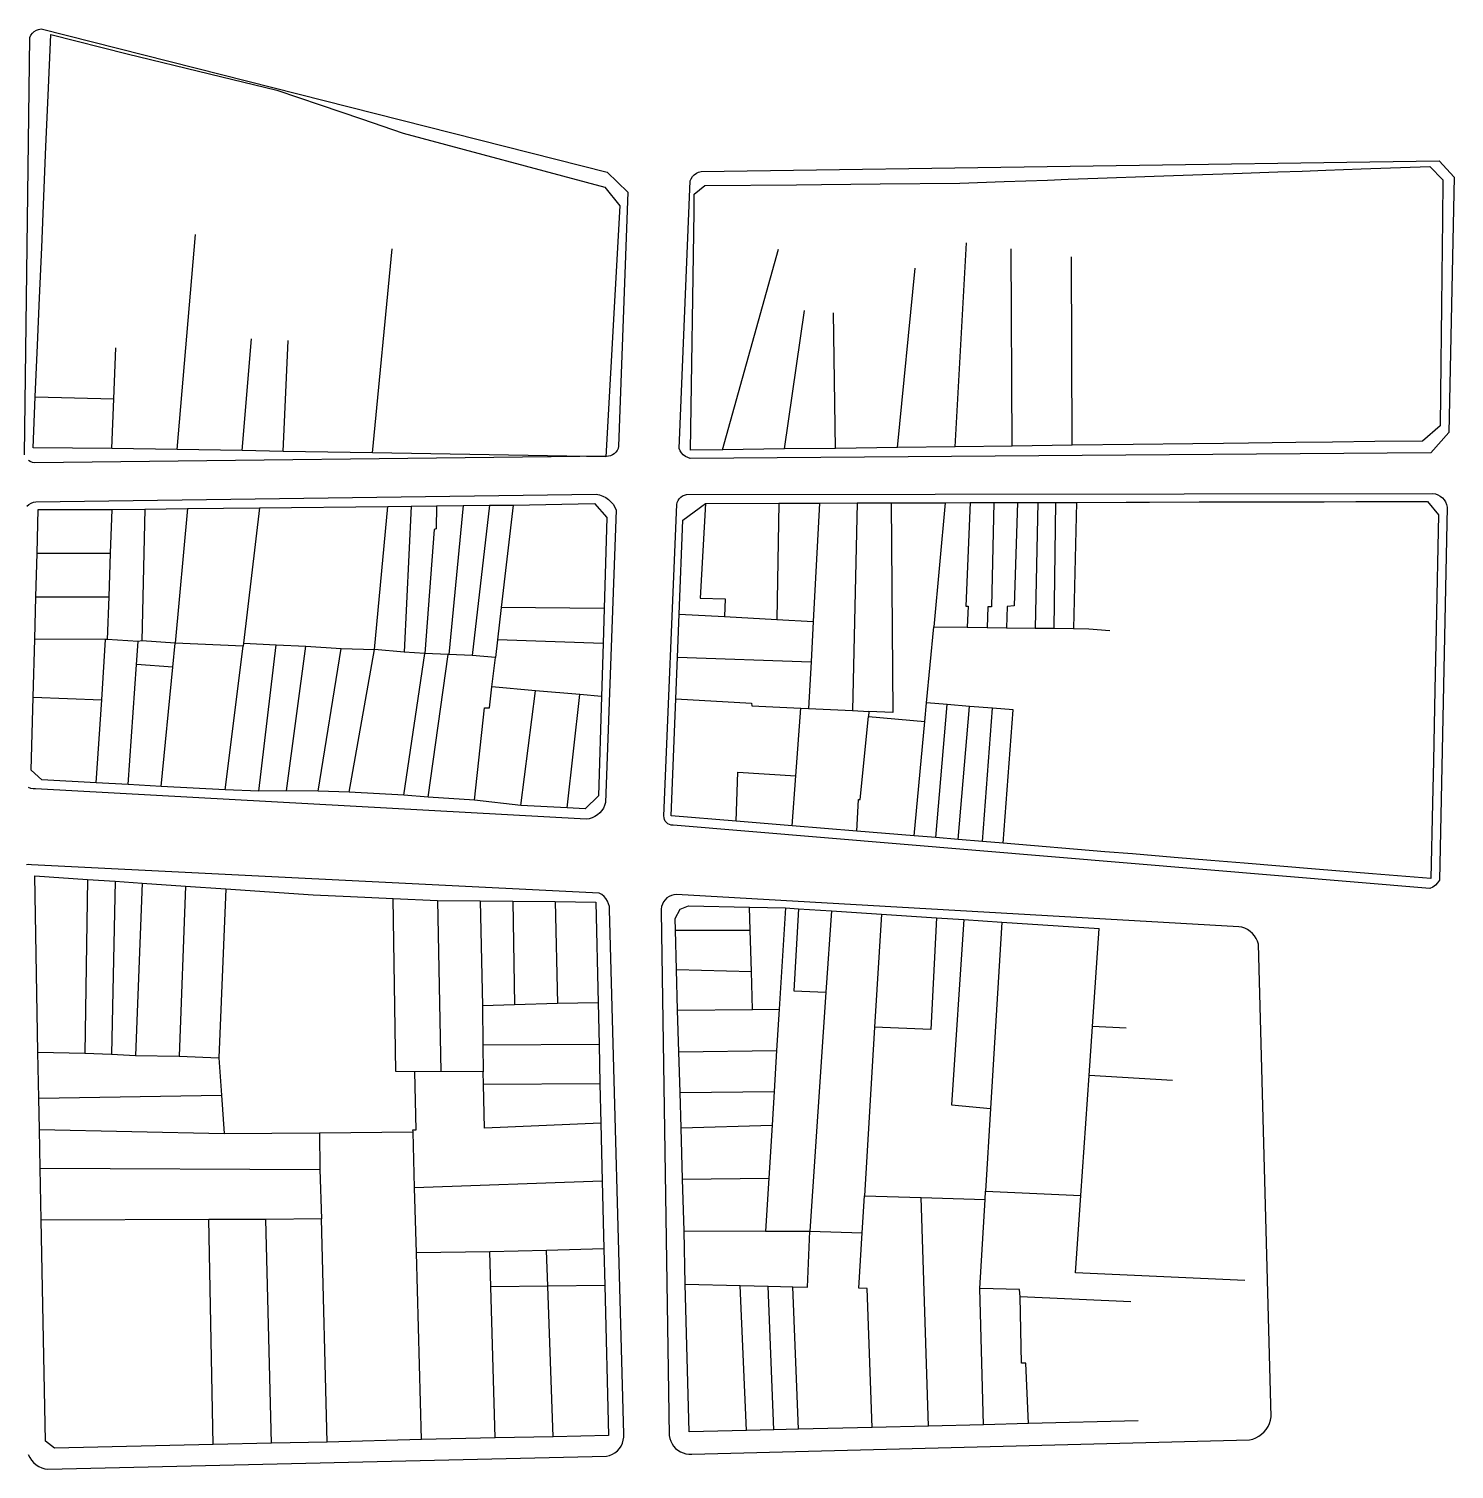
# Model space of a CAD drawing. Header units: metres. Extents: x 668617 to 675126, y 2286318 to 2293677.
# Drawn here: x 670069.7 to 670322.8, y 2287327.6 to 2287583.4 of the extents above; entities that cross this region are included whole.
import ezdxf

# ---------------------------------------------------------------- set-up
doc = ezdxf.new("R2010")
doc.units = ezdxf.units.M
doc.header["$MEASUREMENT"] = 0
for name, color, linetype in [('DMTG-PB-BANQUETAS', 251, 'Continuous'), ('DMTG-PB-LOTIFICACION', 253, 'Continuous'), ('DMTG-PB-MANZANAS', 251, 'Continuous')]:
    doc.layers.add(name, color=color, linetype=linetype)

msp = doc.modelspace()

# ---------------------------------------------------------------- linework, layer by layer
at = {"layer": 'DMTG-PB-BANQUETAS'}
for points in [[(670069.84148, 2287581.85219), (670070.04337, 2287582.24271), (670070.31095, 2287582.59175), (670070.63516, 2287582.88936), (670071.0059, 2287583.12463), (670071.41215, 2287583.29264), (670071.84186, 2287583.38647), (670172.35756, 2287557.91186), (670176.05872, 2287554.39644), (670174.40548, 2287509.25542), (670174.30572, 2287508.88214), (670174.14114, 2287508.53235), (670173.9168, 2287508.21699), (670173.6408, 2287507.94702), (670173.3202, 2287507.73038), (670172.96702, 2287507.57299), (670172.59134, 2287507.48176), (670070.7182, 2287506.34766), (670070.31564, 2287506.40964), (670069.93267, 2287506.55047), (670069.58624, 2287506.76503)], [(670068.8885, 2287507.75021), (670069.84148, 2287581.85219)], [(670321.82853, 2287511.69834), (670318.65499, 2287508.11466), (670187.10495, 2287507.10362), (670186.66698, 2287507.24486), (670186.25854, 2287507.45888), (670185.89361, 2287507.73958), (670185.5821, 2287508.07889), (670185.33296, 2287508.46674), (670185.15409, 2287508.89107), (670187.11456, 2287556.36589), (670187.29259, 2287556.77659), (670187.53936, 2287557.15078), (670187.84677, 2287557.47552), (670188.20575, 2287557.74287), (670188.60624, 2287557.94292), (670189.0352, 2287558.07176), (670320.10974, 2287559.96434), (670322.78511, 2287557.02351), (670321.82853, 2287511.69834)], [(670069.3412, 2287498.63062), (670069.67342, 2287498.93117), (670070.05813, 2287499.16134), (670070.48025, 2287499.31123), (670070.92375, 2287499.37696), (670170.42153, 2287500.74159), (670171.0087, 2287500.62625), (670171.57529, 2287500.43306), (670172.11031, 2287500.16311), (670172.60381, 2287499.82346), (670173.04585, 2287499.42018), (670173.42847, 2287498.96035), (670173.74572, 2287498.45199), (670173.9907, 2287497.90617), (670172.09069, 2287446.02278)], [(670320.15081, 2287432.21555), (670319.83534, 2287431.74687), (670319.44433, 2287431.33975), (670318.98885, 2287431.0061), (670318.48199, 2287430.75583), (670184.0773, 2287441.99619), (670183.74937, 2287442.00661), (670183.43096, 2287442.08797), (670183.13804, 2287442.23613), (670182.88457, 2287442.44401), (670182.68147, 2287442.70152), (670182.53865, 2287442.99758), (670182.464, 2287443.31714), (670182.45943, 2287443.64518), (670184.74136, 2287498.90484), (670184.81513, 2287499.27931), (670184.95875, 2287499.63326), (670185.16513, 2287499.95474), (670185.42917, 2287500.2308), (670185.73982, 2287500.45352), (670186.08601, 2287500.61296), (670186.4567, 2287500.70523), (670318.97376, 2287500.90111), (670319.44417, 2287500.81964), (670319.89401, 2287500.66131), (670320.31132, 2287500.43023), (670320.68513, 2287500.13246), (670321.00351, 2287499.7761), (670321.25753, 2287499.37222), (670321.44129, 2287498.93185), (670321.54886, 2287498.46704), (670320.15081, 2287432.21555)], [(670172.09069, 2287446.02278), (670171.9269, 2287445.50997), (670171.69431, 2287445.02468), (670171.39899, 2287444.57484), (670171.04399, 2287444.17045), (670170.63738, 2287443.81845), (670170.1862, 2287443.52477), (670169.6995, 2287443.29535), (670169.18529, 2287443.13414), (670168.65462, 2287443.04506), (670070.87676, 2287448.43791), (670070.44677, 2287448.44009), (670070.02431, 2287448.51521), (670069.62037, 2287448.66019)], [(670069.57919, 2287330.22627), (670069.82741, 2287329.71243), (670070.14491, 2287329.23807), (670070.52377, 2287328.81126), (670070.95805, 2287328.44005), (670071.4398, 2287328.13348), (670071.95806, 2287327.89565), (670072.50485, 2287327.73061), (670073.06922, 2287327.64344), (670172.26796, 2287329.95131), (670172.79393, 2287330.08043), (670173.29546, 2287330.28573), (670173.76052, 2287330.56331), (670174.18006, 2287330.90622), (670174.54403, 2287331.30754), (670174.84437, 2287331.75834), (670175.07499, 2287332.24865), (670175.22984, 2287332.76852), (670175.30679, 2287333.30397), (670175.30379, 2287333.84601), (670172.79438, 2287427.01007), (670172.75722, 2287427.53035), (670172.63596, 2287428.03826), (670172.43451, 2287428.51976), (670172.15777, 2287428.96182), (670171.81265, 2287429.35338), (670171.40807, 2287429.68337), (670170.95598, 2287429.94372), (670070.15711, 2287434.93986), (670069.69744, 2287434.98625), (670069.23714, 2287434.94665)], [(670286.43829, 2287332.82668), (670287.02239, 2287332.97338), (670287.58202, 2287333.19225), (670288.11018, 2287333.48236), (670288.59582, 2287333.83779), (670289.03188, 2287334.25158), (670289.41234, 2287334.71878), (670289.72913, 2287335.23046), (670289.97718, 2287335.77864), (670290.15343, 2287336.35436), (670290.25482, 2287336.94762), (670288.06112, 2287420.8591), (670287.883, 2287421.38543), (670287.63867, 2287421.88425), (670287.33007, 2287422.34654), (670286.96314, 2287422.76326), (670286.54483, 2287423.12936), (670286.08309, 2287423.43777), (670285.58389, 2287423.68246), (670285.05718, 2287423.85936), (670284.51195, 2287423.96538), (670184.65462, 2287429.7096), (670184.20418, 2287429.65092), (670183.7682, 2287429.52014), (670183.35974, 2287429.32315), (670182.98681, 2287429.06289), (670182.66047, 2287428.74729), (670182.38777, 2287428.38329), (670182.17679, 2287427.97984), (670182.03361, 2287427.54889), (670181.95929, 2287427.10042), (670181.95794, 2287426.64642), (670183.39738, 2287333.62526), (670183.49061, 2287333.11356), (670183.65396, 2287332.61934), (670183.88453, 2287332.15262), (670184.17837, 2287331.72344), (670184.52954, 2287331.33884), (670184.9311, 2287331.00687), (670185.37411, 2287330.73559), (670185.85159, 2287330.52806), (670186.35358, 2287330.38935), (670186.8701, 2287330.32254), (670187.39015, 2287330.3277), (670286.43829, 2287332.82668)]]:
    msp.add_lwpolyline(points, dxfattribs=at)
at = {"layer": 'DMTG-PB-LOTIFICACION'}
for p, q in [((670174.61252, 2287551.98389), (670172.14342, 2287507.37138)), ((670187.18924, 2287508.58553), (670187.81789, 2287550.96012)), ((670096.0266, 2287508.688), (670099.26331, 2287546.85348)), ((670234.14744, 2287509.17509), (670236.1531, 2287545.37945)), ((670130.67972, 2287508.08522), (670134.20465, 2287544.33184)), ((670192.82905, 2287508.6495), (670202.78835, 2287544.27297)), ((670244.28707, 2287509.29818), (670244.13665, 2287544.31514)), ((670254.93666, 2287509.43344), (670254.85393, 2287542.8776)), ((670223.93781, 2287509.0517), (670227.07487, 2287540.91613)), ((670203.86859, 2287508.79641), (670207.4207, 2287533.39153)), ((670212.93831, 2287508.89496), (670212.58542, 2287532.93455)), ((670070.8161, 2287518.0613), (670071.21685, 2287527.23342)), ((670107.54764, 2287508.48695), (670109.19272, 2287528.33484)), ((670114.85831, 2287508.35801), (670115.73395, 2287528.07262)), ((670084.76553, 2287517.69023), (670085.11479, 2287526.73264)), ((670070.42487, 2287508.99923), (670070.8161, 2287518.0613)), ((670070.8161, 2287518.0613), (670084.76553, 2287517.69023)), ((670084.42556, 2287508.88872), (670084.76553, 2287517.69023)), ((670084.42556, 2287508.88872), (670070.42487, 2287508.99923)), ((670096.0266, 2287508.688), (670084.42556, 2287508.88872)), ((670212.93831, 2287508.89496), (670203.86859, 2287508.79641)), ((670223.93781, 2287509.0517), (670212.93831, 2287508.89496)), ((670234.14744, 2287509.17509), (670223.93781, 2287509.0517)), ((670244.28707, 2287509.29818), (670234.14744, 2287509.17509)), ((670254.93666, 2287509.43344), (670244.28707, 2287509.29818)), ((670265.76629, 2287509.55946), (670254.93666, 2287509.43344)), ((670107.54764, 2287508.48695), (670096.0266, 2287508.688)), ((670114.85831, 2287508.35801), (670107.54764, 2287508.48695)), ((670130.67972, 2287508.08522), (670114.85831, 2287508.35801)), ((670172.14342, 2287507.37138), (670130.67972, 2287508.08522)), ((670192.82905, 2287508.6495), (670187.18924, 2287508.58553)), ((670203.86859, 2287508.79641), (670192.82905, 2287508.6495)), ((670133.42219, 2287498.59155), (670137.55201, 2287498.64911)), ((670137.55201, 2287498.64911), (670136.32299, 2287472.71271)), ((670137.55201, 2287498.64911), (670142.07187, 2287498.69831)), ((670142.07187, 2287498.69831), (670141.99929, 2287494.62782)), ((670142.07187, 2287498.69831), (670146.78177, 2287498.73833)), ((670146.78177, 2287498.73833), (670144.24494, 2287472.28635)), ((670146.78177, 2287498.73833), (670151.46158, 2287498.79822)), ((670151.46158, 2287498.79822), (670148.41583, 2287472.09407)), ((670151.46158, 2287498.79822), (670155.65149, 2287498.83602)), ((670155.65149, 2287498.83602), (670153.51926, 2287480.65614)), ((670155.65149, 2287498.83602), (670170.13046, 2287499.12756)), ((670170.13046, 2287499.12756), (670172.33124, 2287496.6168)), ((670185.81447, 2287496.15443), (670189.82184, 2287499.12159)), ((670189.82184, 2287499.12159), (670188.91379, 2287482.30697)), ((670189.82184, 2287499.12159), (670202.86189, 2287499.157)), ((670202.86189, 2287499.157), (670202.48025, 2287478.51563)), ((670202.86189, 2287499.157), (670210.09187, 2287499.18772)), ((670210.09187, 2287499.18772), (670208.97177, 2287478.16144)), ((670210.09187, 2287499.18772), (670216.74193, 2287499.19598)), ((670216.74193, 2287499.19598), (670215.96006, 2287462.33612)), ((670216.74193, 2287499.19598), (670222.78192, 2287499.22165)), ((670222.78192, 2287499.22165), (670232.41198, 2287499.24257)), ((670222.78192, 2287499.22165), (670223.09126, 2287461.99128)), ((670232.41198, 2287499.24257), (670230.35621, 2287477.19284)), ((670232.41198, 2287499.24257), (670236.84197, 2287499.26139)), ((670236.84197, 2287499.26139), (670236.05076, 2287480.8472)), ((670236.84197, 2287499.26139), (670241.05204, 2287499.25928)), ((670241.05204, 2287499.25928), (670240.59114, 2287480.77649)), ((670241.05204, 2287499.25928), (670245.22203, 2287499.277)), ((670245.22203, 2287499.277), (670244.67048, 2287480.94383)), ((670245.22203, 2287499.277), (670248.84202, 2287499.29238)), ((670248.84202, 2287499.29238), (670248.37755, 2287476.9815)), ((670248.84202, 2287499.29238), (670251.97201, 2287499.30569)), ((670251.97201, 2287499.30569), (670251.66789, 2287476.94291)), ((670251.97201, 2287499.30569), (670255.72209, 2287499.30162)), ((670255.72209, 2287499.30162), (670255.16805, 2287476.90187)), ((670255.72209, 2287499.30162), (670264.51206, 2287499.33897)), ((670071.12677, 2287490.28647), (670071.3236, 2287498.03766)), ((670071.3236, 2287498.03766), (670084.42373, 2287498.05333)), ((670084.42373, 2287498.05333), (670084.12691, 2287490.30171)), ((670084.42373, 2287498.05333), (670090.25355, 2287498.1181)), ((670090.25355, 2287498.1181), (670089.71357, 2287474.74475)), ((670090.25355, 2287498.1181), (670097.84327, 2287498.21036)), ((670097.84327, 2287498.21036), (670095.63561, 2287474.28989)), ((670097.84327, 2287498.21036), (670110.61294, 2287498.33462)), ((670110.61294, 2287498.33462), (670107.79578, 2287474.30184)), ((670110.61294, 2287498.33462), (670133.42219, 2287498.59155)), ((670131.03095, 2287473.17024), (670133.42219, 2287498.59155)), ((670172.33124, 2287496.6168), (670171.83028, 2287480.48394)), ((670185.15591, 2287479.46087), (670185.81447, 2287496.15443)), ((670141.64989, 2287494.48633), (670139.97397, 2287472.49821)), ((670141.99929, 2287494.62782), (670141.64989, 2287494.48633)), ((670070.92994, 2287482.53529), (670071.12677, 2287490.28647)), ((670071.12677, 2287490.28647), (670084.12691, 2287490.30171)), ((670084.12691, 2287490.30171), (670083.85008, 2287482.55019)), ((670070.73204, 2287475.03411), (670070.92994, 2287482.53529)), ((670070.92994, 2287482.53529), (670083.85008, 2287482.55019)), ((670083.85008, 2287482.55019), (670083.60269, 2287474.92879)), ((670188.91379, 2287482.30697), (670193.31429, 2287482.20566)), ((670193.31429, 2287482.20566), (670193.20829, 2287479.02152)), ((670236.05076, 2287480.8472), (670236.49076, 2287480.84907)), ((670236.49076, 2287480.84907), (670236.31695, 2287477.12294)), ((670239.97122, 2287480.75385), (670239.83691, 2287477.08166)), ((670240.59114, 2287480.77649), (670239.97122, 2287480.75385)), ((670243.40113, 2287480.78843), (670243.25733, 2287477.04155)), ((670244.67048, 2287480.94383), (670243.40113, 2287480.78843)), ((670153.51926, 2287480.65614), (670152.88379, 2287474.92318)), ((670171.83028, 2287480.48394), (670153.51926, 2287480.65614)), ((670171.83028, 2287480.48394), (670171.63695, 2287474.25283)), ((670184.83865, 2287471.80918), (670185.15591, 2287479.46087)), ((670185.15591, 2287479.46087), (670193.20829, 2287479.02152)), ((670193.20829, 2287479.02152), (670202.48025, 2287478.51563)), ((670202.48025, 2287478.51563), (670208.97177, 2287478.16144)), ((670208.97177, 2287478.16144), (670208.59135, 2287471.02013)), ((670229.09707, 2287463.68756), (670230.35621, 2287477.19284)), ((670230.35621, 2287477.19284), (670236.31695, 2287477.12294)), ((670236.31695, 2287477.12294), (670239.83691, 2287477.08166)), ((670239.83691, 2287477.08166), (670243.25733, 2287477.04155)), ((670243.25733, 2287477.04155), (670248.37755, 2287476.9815)), ((670248.37755, 2287476.9815), (670251.66789, 2287476.94291)), ((670251.66789, 2287476.94291), (670255.16805, 2287476.90187)), ((670255.16805, 2287476.90187), (670257.89812, 2287476.86985)), ((670257.89812, 2287476.86985), (670261.65012, 2287476.58179)), ((670070.44608, 2287464.74242), (670070.73204, 2287475.03411)), ((670083.29269, 2287474.92747), (670070.73204, 2287475.03411)), ((670082.62845, 2287464.23417), (670083.29269, 2287474.92747)), ((670083.60269, 2287474.92879), (670083.29269, 2287474.92747)), ((670089.06413, 2287474.61198), (670083.60269, 2287474.92879)), ((670088.78317, 2287470.5105), (670089.06413, 2287474.61198)), ((670089.71357, 2287474.74475), (670089.06413, 2287474.61198)), ((670095.63561, 2287474.28989), (670089.71357, 2287474.74475)), ((670095.2251, 2287470.01683), (670095.63561, 2287474.28989)), ((670107.73789, 2287473.80129), (670095.63561, 2287474.28989)), ((670104.55712, 2287448.26662), (670107.73789, 2287473.80129)), ((670107.79578, 2287474.30184), (670107.73789, 2287473.80129)), ((670107.79578, 2287474.30184), (670113.56719, 2287473.98607)), ((670110.53818, 2287448.04203), (670113.56719, 2287473.98607)), ((670113.56719, 2287473.98607), (670118.88807, 2287473.79867)), ((670115.42808, 2287448.08281), (670118.88807, 2287473.79867)), ((670118.88807, 2287473.79867), (670125.16007, 2287473.3553)), ((670121.07845, 2287448.01681), (670125.16007, 2287473.3553)), ((670125.16007, 2287473.3553), (670131.03095, 2287473.17024)), ((670126.57933, 2287447.83018), (670131.03095, 2287473.17024)), ((670136.32299, 2287472.71271), (670131.03095, 2287473.17024)), ((670152.88379, 2287474.92318), (670152.5174, 2287471.74148)), ((670171.63695, 2287474.25283), (670152.88379, 2287474.92318)), ((670171.63695, 2287474.25283), (670171.33722, 2287464.84113)), ((670087.32289, 2287449.19343), (670088.78317, 2287470.5105)), ((670095.2251, 2287470.01683), (670088.78317, 2287470.5105)), ((670136.2717, 2287447.31134), (670139.97397, 2287472.49821)), ((670139.97397, 2287472.49821), (670136.32299, 2287472.71271)), ((670144.14494, 2287472.28593), (670139.97397, 2287472.49821)), ((670140.60319, 2287446.97973), (670144.14494, 2287472.28593)), ((670144.24494, 2287472.28635), (670144.14494, 2287472.28593)), ((670148.41583, 2287472.09407), (670144.24494, 2287472.28635)), ((670152.5174, 2287471.74148), (670148.41583, 2287472.09407)), ((670151.9197, 2287466.5287), (670152.5174, 2287471.74148)), ((670184.56028, 2287464.41766), (670184.83865, 2287471.80918)), ((670184.83865, 2287471.80918), (670208.59135, 2287471.02013)), ((670208.59135, 2287471.02013), (670208.14795, 2287462.69659)), ((670093.19433, 2287448.87837), (670095.2251, 2287470.01683)), ((670151.49549, 2287462.83673), (670151.9197, 2287466.5287)), ((670159.64272, 2287465.85149), (670151.9197, 2287466.5287)), ((670157.04987, 2287445.47955), (670159.64272, 2287465.85149)), ((670167.54574, 2287465.17504), (670159.64272, 2287465.85149)), ((670070.08155, 2287451.78029), (670070.44608, 2287464.74242)), ((670070.44608, 2287464.74242), (670082.62845, 2287464.23417)), ((670081.63149, 2287449.49926), (670082.62845, 2287464.23417)), ((670148.81569, 2287446.4246), (670150.6155, 2287462.83299)), ((670150.6155, 2287462.83299), (670151.49549, 2287462.83673)), ((670165.26186, 2287445.04442), (670167.54574, 2287465.17504)), ((670171.33722, 2287464.84113), (670167.54574, 2287465.17504)), ((670171.33722, 2287464.84113), (670170.83277, 2287447.18819)), ((670183.70918, 2287443.6431), (670184.56028, 2287464.41766)), ((670184.56028, 2287464.41766), (670197.99371, 2287463.66471)), ((670197.99371, 2287463.66471), (670198.04589, 2287463.15491)), ((670198.04589, 2287463.15491), (670206.77761, 2287462.75982)), ((670228.78818, 2287460.37542), (670229.09707, 2287463.68756)), ((670232.72588, 2287463.39809), (670229.09707, 2287463.68756)), ((670230.70647, 2287439.77263), (670232.72588, 2287463.39809)), ((670236.68706, 2287463.08211), (670232.72588, 2287463.39809)), ((670234.72796, 2287439.4397), (670236.68706, 2287463.08211)), ((670240.79807, 2287462.75417), (670236.68706, 2287463.08211)), ((670205.8923, 2287450.75743), (670206.77761, 2287462.75982)), ((670206.77761, 2287462.75982), (670208.14795, 2287462.69659)), ((670208.14795, 2287462.69659), (670215.96006, 2287462.33612)), ((670215.96006, 2287462.33612), (670218.83998, 2287462.19686)), ((670217.31732, 2287446.53604), (670218.75403, 2287461.31282)), ((670218.83998, 2287462.19686), (670218.75403, 2287461.31282)), ((670218.75403, 2287461.31282), (670228.78818, 2287460.37542)), ((670223.09126, 2287461.99128), (670218.83998, 2287462.19686)), ((670226.89511, 2287440.07645), (670228.78818, 2287460.37542)), ((670239.01953, 2287439.08792), (670240.79807, 2287462.75417)), ((670244.45958, 2287462.46209), (670240.79807, 2287462.75417)), ((670242.67089, 2287438.78342), (670244.45958, 2287462.46209)), ((670072.00912, 2287450.0184), (670070.08155, 2287451.78029)), ((670195.29343, 2287442.69228), (670195.59615, 2287451.40396)), ((670195.59615, 2287451.40396), (670205.8923, 2287450.75743)), ((670205.23708, 2287441.8745), (670205.8923, 2287450.75743)), ((670081.63149, 2287449.49926), (670072.00912, 2287450.0184)), ((670087.32289, 2287449.19343), (670081.63149, 2287449.49926)), ((670093.19433, 2287448.87837), (670087.32289, 2287449.19343)), ((670104.55712, 2287448.26662), (670093.19433, 2287448.87837)), ((670110.53818, 2287448.04203), (670104.55712, 2287448.26662)), ((670115.42808, 2287448.08281), (670110.53818, 2287448.04203)), ((670121.07845, 2287448.01681), (670115.42808, 2287448.08281)), ((670126.57933, 2287447.83018), (670121.07845, 2287448.01681)), ((670136.2717, 2287447.31134), (670126.57933, 2287447.83018)), ((670140.60319, 2287446.97973), (670136.2717, 2287447.31134)), ((670148.81569, 2287446.4246), (670140.60319, 2287446.97973)), ((670157.04987, 2287445.47955), (670148.81569, 2287446.4246)), ((670165.26186, 2287445.04442), (670157.04987, 2287445.47955)), ((670168.44266, 2287444.86793), (670165.26186, 2287445.04442)), ((670170.83277, 2287447.18819), (670168.44266, 2287444.86793)), ((670216.72133, 2287440.92325), (670217.00732, 2287446.53472)), ((670217.00732, 2287446.53472), (670217.31732, 2287446.53604)), ((670195.29343, 2287442.69228), (670183.70918, 2287443.6431)), ((670205.23708, 2287441.8745), (670195.29343, 2287442.69228)), ((670216.72133, 2287440.92325), (670205.23708, 2287441.8745)), ((670226.89511, 2287440.07645), (670216.72133, 2287440.92325)), ((670230.70647, 2287439.77263), (670226.89511, 2287440.07645)), ((670234.72796, 2287439.4397), (670230.70647, 2287439.77263)), ((670239.01953, 2287439.08792), (670234.72796, 2287439.4397)), ((670242.67089, 2287438.78342), (670239.01953, 2287439.08792)), ((670260.73761, 2287437.28012), (670242.67089, 2287438.78342)), ((670070.72466, 2287433.02334), (670080.10759, 2287432.37318)), ((670071.29884, 2287401.67436), (670070.72466, 2287433.02334)), ((670080.10759, 2287432.37318), (670079.60963, 2287401.51966)), ((670080.10759, 2287432.37318), (670085.02916, 2287432.02407)), ((670085.02916, 2287432.02407), (670084.36051, 2287401.32984)), ((670085.02916, 2287432.02407), (670089.80064, 2287431.69433)), ((670089.80064, 2287431.69433), (670088.59149, 2287401.11781)), ((670089.80064, 2287431.69433), (670097.49306, 2287431.157)), ((670097.49306, 2287431.157), (670096.37224, 2287400.97087)), ((670097.49306, 2287431.157), (670104.63527, 2287430.66732)), ((670104.63527, 2287430.66732), (670103.39359, 2287400.68069)), ((670104.63527, 2287430.66732), (670120.16011, 2287429.59324)), ((670120.16011, 2287429.59324), (670126.77146, 2287429.30132)), ((670126.77146, 2287429.30132), (670134.39311, 2287428.94369)), ((670134.39311, 2287428.94369), (670142.22471, 2287428.59695)), ((670134.83437, 2287398.27418), (670134.39311, 2287428.94369)), ((670142.22471, 2287428.59695), (670149.81495, 2287428.5692)), ((670142.22471, 2287428.59695), (670142.85452, 2287398.26826)), ((670149.81495, 2287428.5692), (670155.60536, 2287428.49381)), ((670149.81495, 2287428.5692), (670150.20485, 2287409.90002)), ((670155.60536, 2287428.49381), (670163.12581, 2287428.41576)), ((670155.60536, 2287428.49381), (670155.93403, 2287410.11437)), ((670163.12581, 2287428.41576), (670170.33631, 2287428.32639)), ((670163.12581, 2287428.41576), (670163.55319, 2287410.33675)), ((670170.33631, 2287428.32639), (670170.76292, 2287410.42739)), ((670184.41879, 2287425.42393), (670185.35176, 2287427.06797)), ((670185.35176, 2287427.06797), (670186.80915, 2287427.68419)), ((670186.80915, 2287427.68419), (670197.62028, 2287427.46012)), ((670197.62028, 2287427.46012), (670204.04099, 2287427.31739)), ((670197.75084, 2287423.35057), (670197.62028, 2287427.46012)), ((670204.04099, 2287427.31739), (670202.92389, 2287409.3321)), ((670204.04099, 2287427.31739), (670206.33171, 2287427.15712)), ((670206.33171, 2287427.15712), (670205.49411, 2287412.5729)), ((670206.33171, 2287427.15712), (670212.21345, 2287426.77209)), ((670184.47773, 2287423.33408), (670184.41879, 2287425.42393)), ((670212.21345, 2287426.77209), (670211.23008, 2287412.31198)), ((670212.21345, 2287426.77209), (670221.08612, 2287426.17977)), ((670221.08612, 2287426.17977), (670219.87273, 2287406.153)), ((670221.08612, 2287426.17977), (670230.85905, 2287425.53127)), ((670230.85905, 2287425.53127), (670229.84384, 2287405.71606)), ((670230.85905, 2287425.53127), (670235.72044, 2287425.22191)), ((670235.72044, 2287425.22191), (670233.54122, 2287392.32116)), ((670235.72044, 2287425.22191), (670242.44248, 2287424.77045)), ((670242.44248, 2287424.77045), (670240.46449, 2287391.70052)), ((670242.44248, 2287424.77045), (670259.76761, 2287423.63402)), ((670184.47773, 2287423.33408), (670197.75084, 2287423.35057)), ((670184.6876, 2287416.35466), (670184.47773, 2287423.33408)), ((670197.98496, 2287415.9813), (670197.75084, 2287423.35057)), ((670258.56538, 2287406.25861), (670259.76761, 2287423.63402)), ((670184.6876, 2287416.35466), (670197.98496, 2287415.9813)), ((670184.88859, 2287409.11519), (670184.6876, 2287416.35466)), ((670198.19802, 2287409.27526), (670197.98496, 2287415.9813)), ((670205.49411, 2287412.5729), (670211.23008, 2287412.31198)), ((670211.23008, 2287412.31198), (670208.34673, 2287369.91309)), ((670155.93403, 2287410.11437), (670150.20485, 2287409.90002)), ((670150.20485, 2287409.90002), (670150.31473, 2287402.92017)), ((670163.55319, 2287410.33675), (670155.93403, 2287410.11437)), ((670170.76292, 2287410.42739), (670163.55319, 2287410.33675)), ((670170.76292, 2287410.42739), (670170.92446, 2287403.05775)), ((670184.88859, 2287409.11519), (670198.19802, 2287409.27526)), ((670185.11018, 2287401.73579), (670184.88859, 2287409.11519)), ((670198.19802, 2287409.27526), (670202.92389, 2287409.3321)), ((670202.92389, 2287409.3321), (670202.46602, 2287401.96045)), ((670219.87273, 2287406.153), (670218.05697, 2287376.18418)), ((670229.84384, 2287405.71606), (670219.87273, 2287406.153)), ((670257.96247, 2287397.54493), (670258.56538, 2287406.25861)), ((670264.52352, 2287405.95666), (670258.56538, 2287406.25861)), ((670071.29884, 2287401.67436), (670079.60963, 2287401.51966)), ((670071.44363, 2287393.5446), (670071.29884, 2287401.67436)), ((670079.60963, 2287401.51966), (670084.36051, 2287401.32984)), ((670170.92446, 2287403.05775), (670150.31473, 2287402.92017)), ((670150.31473, 2287402.92017), (670150.35485, 2287398.22012)), ((670170.92446, 2287403.05775), (670171.09433, 2287396.07815)), ((670185.11018, 2287401.73579), (670202.46602, 2287401.96045)), ((670185.32112, 2287394.50636), (670185.11018, 2287401.73579)), ((670202.46602, 2287401.96045), (670202.01558, 2287394.7083)), ((670084.36051, 2287401.32984), (670088.59149, 2287401.11781)), ((670088.59149, 2287401.11781), (670096.37224, 2287400.97087)), ((670096.37224, 2287400.97087), (670103.39359, 2287400.68069)), ((670103.39359, 2287400.68069), (670103.85844, 2287394.07949)), ((670138.23471, 2287398.20862), (670134.83437, 2287398.27418)), ((670142.85452, 2287398.26826), (670138.23471, 2287398.20862)), ((670138.44875, 2287387.91907), (670138.23471, 2287398.20862)), ((670150.35485, 2287398.22012), (670142.85452, 2287398.26826)), ((670150.43456, 2287395.95036), (670150.35485, 2287398.22012)), ((670256.49755, 2287376.26745), (670257.96247, 2287397.54493)), ((670272.75409, 2287396.66104), (670257.96247, 2287397.54493)), ((670071.44363, 2287393.5446), (670103.85844, 2287394.07949)), ((670103.85844, 2287394.07949), (670104.34119, 2287387.2241)), ((670171.09433, 2287396.07815), (670150.43456, 2287395.95036)), ((670150.60773, 2287388.20074), (670150.43456, 2287395.95036)), ((670171.09433, 2287396.07815), (670171.25421, 2287389.09852)), ((670185.32112, 2287394.50636), (670202.01558, 2287394.7083)), ((670185.49779, 2287388.27683), (670185.32112, 2287394.50636)), ((670202.01558, 2287394.7083), (670201.64399, 2287388.7256)), ((670071.54752, 2287387.96479), (670071.44363, 2287393.5446)), ((670233.54122, 2287392.32116), (670240.46449, 2287391.70052)), ((670240.46449, 2287391.70052), (670239.58447, 2287377.02629)), ((670171.25421, 2287389.09852), (670150.60773, 2287388.20074)), ((670171.25421, 2287389.09852), (670171.48825, 2287378.80904)), ((670185.49779, 2287388.27683), (670201.64399, 2287388.7256)), ((670201.64399, 2287388.7256), (670201.0587, 2287379.3024)), ((670071.54752, 2287387.96479), (670104.34119, 2287387.2241)), ((670071.67688, 2287381.10503), (670071.54752, 2287387.96479)), ((670104.34119, 2287387.2241), (670121.2605, 2287387.38171)), ((670121.2605, 2287387.38171), (670137.90038, 2287387.53672)), ((670121.2605, 2287387.38171), (670121.36875, 2287380.84617)), ((670137.83875, 2287387.91647), (670138.44875, 2287387.91907)), ((670137.90038, 2287387.53672), (670137.83875, 2287387.91647)), ((670138.17283, 2287377.61743), (670137.90038, 2287387.53672)), ((670185.7669, 2287379.13756), (670185.49779, 2287388.27683)), ((670071.67688, 2287381.10503), (670121.36875, 2287380.84617)), ((670071.84655, 2287371.83533), (670071.67688, 2287381.10503)), ((670121.36875, 2287380.84617), (670121.65629, 2287372.07699)), ((670171.48825, 2287378.80904), (670138.17283, 2287377.61743)), ((670171.48825, 2287378.80904), (670171.78991, 2287366.73978)), ((670185.7669, 2287379.13756), (670201.0587, 2287379.3024)), ((670186.01615, 2287369.9682), (670185.7669, 2287379.13756)), ((670201.0587, 2287379.3024), (670200.47672, 2287369.93251)), ((670138.49222, 2287366.07826), (670138.17283, 2287377.61743)), ((670217.65734, 2287369.60269), (670218.05697, 2287376.18418)), ((670218.05697, 2287376.18418), (670228.15111, 2287375.86472)), ((670228.15111, 2287375.86472), (670239.49108, 2287375.50582)), ((670229.43519, 2287335.30113), (670228.15111, 2287375.86472)), ((670239.49108, 2287375.50582), (670239.58447, 2287377.02629)), ((670239.58447, 2287377.02629), (670256.49755, 2287376.26745)), ((670255.54922, 2287362.49332), (670256.49755, 2287376.26745)), ((670238.52086, 2287359.71084), (670239.49108, 2287375.50582)), ((670101.61647, 2287371.96184), (670071.84655, 2287371.83533)), ((670072.63445, 2287332.6069), (670071.84655, 2287371.83533)), ((670111.74661, 2287371.96488), (670101.61647, 2287371.96184)), ((670102.38746, 2287332.0133), (670101.61647, 2287371.96184)), ((670121.65629, 2287372.07699), (670111.74661, 2287371.96488)), ((670112.74666, 2287332.23733), (670111.74661, 2287371.96488)), ((670122.66582, 2287332.46949), (670121.65629, 2287372.07699)), ((670186.01615, 2287369.9682), (670200.47672, 2287369.93251)), ((670186.24681, 2287360.46875), (670186.01615, 2287369.9682)), ((670200.47672, 2287369.93251), (670208.34673, 2287369.91309)), ((670207.96923, 2287359.98103), (670208.34673, 2287369.91309)), ((670208.34673, 2287369.91309), (670217.65734, 2287369.60269)), ((670217.06028, 2287359.76965), (670217.65734, 2287369.60269)), ((670151.56172, 2287366.2438), (670138.49222, 2287366.07826)), ((670139.41406, 2287332.94068), (670138.49222, 2287366.07826)), ((670161.58096, 2287366.48947), (670151.56172, 2287366.2438)), ((670151.72838, 2287360.01423), (670151.56172, 2287366.2438)), ((670171.78991, 2287366.73978), (670161.58096, 2287366.48947)), ((670161.85801, 2287360.13728), (670161.58096, 2287366.48947)), ((670171.78991, 2287366.73978), (670171.93756, 2287360.28011)), ((670285.61547, 2287361.14102), (670255.54922, 2287362.49332)), ((670161.85801, 2287360.13728), (670151.72838, 2287360.01423)), ((670152.49313, 2287333.20626), (670151.72838, 2287360.01423)), ((670171.93756, 2287360.28011), (670161.85801, 2287360.13728)), ((670162.80241, 2287333.41008), (670161.85801, 2287360.13728)), ((670171.93756, 2287360.28011), (670172.59166, 2287333.62169)), ((670186.24681, 2287360.46875), (670195.99762, 2287360.24983)), ((670186.91899, 2287334.26042), (670186.24681, 2287360.46875)), ((670195.99762, 2287360.24983), (670200.96864, 2287360.13821)), ((670197.10806, 2287334.51373), (670195.99762, 2287360.24983)), ((670200.96864, 2287360.13821), (670205.34921, 2287360.03986)), ((670201.95762, 2287334.63434), (670200.96864, 2287360.13821)), ((670205.34921, 2287360.03986), (670207.96923, 2287359.98103)), ((670206.37722, 2287334.74313), (670205.34921, 2287360.03986)), ((670218.56049, 2287359.72603), (670217.06028, 2287359.76965)), ((670219.41603, 2287335.06855), (670218.56049, 2287359.72603)), ((670245.60174, 2287359.53092), (670238.52086, 2287359.71084)), ((670239.18431, 2287335.54257), (670238.52086, 2287359.71084)), ((670245.68718, 2287358.26123), (670245.60174, 2287359.53092)), ((670265.38132, 2287357.36487), (670245.68718, 2287358.26123)), ((670245.92756, 2287346.49171), (670245.68718, 2287358.26123)), ((670246.73764, 2287346.47516), (670245.92756, 2287346.49171)), ((670247.20356, 2287335.74665), (670246.73764, 2287346.47516)), ((670219.41603, 2287335.06855), (670206.37722, 2287334.74313)), ((670229.43519, 2287335.30113), (670219.41603, 2287335.06855)), ((670239.18431, 2287335.54257), (670229.43519, 2287335.30113)), ((670247.20356, 2287335.74665), (670239.18431, 2287335.54257)), ((670266.66188, 2287336.20935), (670247.20356, 2287335.74665)), ((670074.2498, 2287331.36371), (670072.63445, 2287332.6069)), ((670122.66582, 2287332.46949), (670112.74666, 2287332.23733)), ((670139.41406, 2287332.94068), (670122.66582, 2287332.46949)), ((670152.49313, 2287333.20626), (670139.41406, 2287332.94068)), ((670162.80241, 2287333.41008), (670152.49313, 2287333.20626)), ((670172.59166, 2287333.62169), (670162.80241, 2287333.41008)), ((670197.10806, 2287334.51373), (670186.91899, 2287334.26042)), ((670201.95762, 2287334.63434), (670197.10806, 2287334.51373)), ((670206.37722, 2287334.74313), (670201.95762, 2287334.63434)), ((670102.38746, 2287332.0133), (670074.2498, 2287331.36371)), ((670112.74666, 2287332.23733), (670102.38746, 2287332.0133))]:
    msp.add_line(p, q, dxfattribs=at)
at = {"layer": 'DMTG-PB-MANZANAS'}
for p, q in [((670184.41879, 2287425.42393), (670185.35176, 2287427.06797)), ((670185.35176, 2287427.06797), (670186.80915, 2287427.68419)), ((670186.80915, 2287427.68419), (670197.62028, 2287427.46012)), ((670197.62028, 2287427.46012), (670204.04099, 2287427.31739)), ((670204.04099, 2287427.31739), (670206.33171, 2287427.15712)), ((670206.33171, 2287427.15712), (670212.21345, 2287426.77209)), ((670184.47773, 2287423.33408), (670184.41879, 2287425.42393)), ((670212.21345, 2287426.77209), (670221.08612, 2287426.17977)), ((670221.08612, 2287426.17977), (670230.85905, 2287425.53127)), ((670230.85905, 2287425.53127), (670235.72044, 2287425.22191)), ((670235.72044, 2287425.22191), (670242.44248, 2287424.77045)), ((670242.44248, 2287424.77045), (670259.76761, 2287423.63402)), ((670184.6876, 2287416.35466), (670184.47773, 2287423.33408)), ((670184.88859, 2287409.11519), (670184.6876, 2287416.35466)), ((670185.11018, 2287401.73579), (670184.88859, 2287409.11519)), ((670185.32112, 2287394.50636), (670185.11018, 2287401.73579)), ((670185.49779, 2287388.27683), (670185.32112, 2287394.50636)), ((670185.7669, 2287379.13756), (670185.49779, 2287388.27683)), ((670186.01615, 2287369.9682), (670185.7669, 2287379.13756)), ((670186.24681, 2287360.46875), (670186.01615, 2287369.9682)), ((670186.91899, 2287334.26042), (670186.24681, 2287360.46875)), ((670219.41603, 2287335.06855), (670206.37722, 2287334.74313)), ((670229.43519, 2287335.30113), (670219.41603, 2287335.06855)), ((670239.18431, 2287335.54257), (670229.43519, 2287335.30113)), ((670247.20356, 2287335.74665), (670239.18431, 2287335.54257)), ((670266.66188, 2287336.20935), (670247.20356, 2287335.74665)), ((670197.10806, 2287334.51373), (670186.91899, 2287334.26042)), ((670201.95762, 2287334.63434), (670197.10806, 2287334.51373)), ((670206.37722, 2287334.74313), (670201.95762, 2287334.63434))]:
    msp.add_line(p, q, dxfattribs=at)
for points in [[(670087.14574, 2287578.95345), (670101.78124, 2287575.38548), (670113.73388, 2287572.47613), (670121.41515, 2287569.86865), (670128.73592, 2287567.37965), (670136.14673, 2287564.88102), (670171.95853, 2287555.24276), (670174.61252, 2287551.98389), (670172.14342, 2287507.37138), (670130.67972, 2287508.08522), (670114.85831, 2287508.35801), (670107.54764, 2287508.48695), (670096.0266, 2287508.688), (670084.42556, 2287508.88872), (670070.42487, 2287508.99923), (670070.8161, 2287518.0613), (670071.21685, 2287527.23342), (670071.56089, 2287535.63526), (670071.95276, 2287544.54733), (670072.33407, 2287553.58936), (670072.71589, 2287562.51139), (670073.1072, 2287571.55346), (670073.5708, 2287582.39592)], [(670318.47578, 2287558.93567), (670320.79605, 2287556.54542), (670320.72592, 2287549.56481), (670320.65766, 2287544.48429), (670320.59825, 2287539.67382), (670320.54218, 2287534.08333), (670320.47332, 2287529.14281), (670320.41506, 2287524.06233), (670320.27283, 2287512.90122), (670317.16435, 2287510.19789), (670308.66463, 2287510.10177), (670301.14495, 2287509.99981), (670294.63514, 2287509.93215), (670286.2655, 2287509.81658), (670281.82569, 2287509.75771), (670276.34583, 2287509.70442), (670265.76629, 2287509.55946), (670254.93666, 2287509.43344), (670244.28707, 2287509.29818), (670234.14744, 2287509.17509), (670223.93781, 2287509.0517), (670212.93831, 2287508.89496), (670203.86859, 2287508.79641), (670192.82905, 2287508.6495), (670187.18924, 2287508.58553), (670187.81789, 2287550.96012), (670187.84488, 2287554.00037), (670189.73828, 2287555.54849), (670205.98785, 2287555.70754), (670210.41776, 2287555.74637), (670215.66766, 2287555.78868), (670220.87747, 2287555.85082), (670235.00718, 2287555.97086), (670242.89609, 2287556.2544), (670250.56499, 2287556.537), (670254.25451, 2287556.66268), (670259.50381, 2287556.84499), (670269.48242, 2287557.20741), (670278.08124, 2287557.51396), (670283.54054, 2287557.69717), (670291.47945, 2287557.98092), (670295.76888, 2287558.12915), (670299.99827, 2287558.28713), (670306.26744, 2287558.50378)], [(670170.13046, 2287499.12756), (670172.33124, 2287496.6168), (670171.83028, 2287480.48394), (670171.63695, 2287474.25283), (670171.33722, 2287464.84113), (670170.83277, 2287447.18819), (670168.44266, 2287444.86793), (670165.26186, 2287445.04442), (670157.04987, 2287445.47955), (670148.81569, 2287446.4246), (670140.60319, 2287446.97973), (670136.2717, 2287447.31134), (670126.57933, 2287447.83018), (670121.07845, 2287448.01681), (670115.42808, 2287448.08281), (670110.53818, 2287448.04203), (670104.55712, 2287448.26662), (670093.19433, 2287448.87837), (670087.32289, 2287449.19343), (670081.63149, 2287449.49926), (670072.00912, 2287450.0184), (670070.08155, 2287451.78029), (670070.44608, 2287464.74242), (670070.73204, 2287475.03411), (670070.92994, 2287482.53529), (670071.12677, 2287490.28647), (670071.3236, 2287498.03766), (670084.42373, 2287498.05333), (670090.25355, 2287498.1181), (670097.84327, 2287498.21036), (670110.61294, 2287498.33462), (670133.42219, 2287498.59155), (670137.55201, 2287498.64911), (670142.07187, 2287498.69831), (670146.78177, 2287498.73833), (670151.46158, 2287498.79822), (670155.65149, 2287498.83602)], [(670318.07226, 2287499.48657), (670320.00253, 2287497.09466), (670319.58873, 2287476.95199), (670319.36555, 2287466.01054), (670319.2223, 2287459.75965), (670319.08952, 2287453.3988), (670318.93171, 2287445.87779), (670318.65894, 2287432.50602), (670308.29515, 2287433.35202), (670298.14141, 2287434.18892), (670285.49674, 2287435.23524), (670279.55453, 2287435.73001), (670273.05211, 2287436.2724), (670265.65939, 2287436.88102), (670260.73761, 2287437.28012), (670242.67089, 2287438.78342), (670239.01953, 2287439.08792), (670234.72796, 2287439.4397), (670230.70647, 2287439.77263), (670226.89511, 2287440.07645), (670216.72133, 2287440.92325), (670205.23708, 2287441.8745), (670195.29343, 2287442.69228), (670183.70918, 2287443.6431), (670184.56028, 2287464.41766), (670184.83865, 2287471.80918), (670185.15591, 2287479.46087), (670185.81447, 2287496.15443), (670189.82184, 2287499.12159), (670202.86189, 2287499.157), (670210.09187, 2287499.18772), (670216.74193, 2287499.19598), (670222.78192, 2287499.22165), (670232.41198, 2287499.24257), (670236.84197, 2287499.26139), (670241.05204, 2287499.25928), (670245.22203, 2287499.277), (670248.84202, 2287499.29238), (670251.97201, 2287499.30569), (670255.72209, 2287499.30162), (670264.51206, 2287499.33897), (670268.70205, 2287499.35678), (670277.47211, 2287499.37404), (670283.59218, 2287499.38005), (670294.80215, 2287499.42768), (670299.70222, 2287499.42851), (670305.32221, 2287499.45239)], [(670080.10759, 2287432.37318), (670085.02916, 2287432.02407), (670089.80064, 2287431.69433), (670097.49306, 2287431.157), (670104.63527, 2287430.66732), (670120.16011, 2287429.59324), (670126.77146, 2287429.30132), (670134.39311, 2287428.94369), (670142.22471, 2287428.59695), (670149.81495, 2287428.5692), (670155.60536, 2287428.49381), (670163.12581, 2287428.41576), (670170.33631, 2287428.32639), (670170.76292, 2287410.42739), (670170.92446, 2287403.05775), (670171.09433, 2287396.07815), (670171.25421, 2287389.09852), (670171.48825, 2287378.80904), (670171.78991, 2287366.73978), (670171.93756, 2287360.28011), (670172.59166, 2287333.62169), (670162.80241, 2287333.41008), (670152.49313, 2287333.20626), (670139.41406, 2287332.94068), (670122.66582, 2287332.46949), (670112.74666, 2287332.23733), (670102.38746, 2287332.0133), (670074.2498, 2287331.36371), (670072.63445, 2287332.6069), (670071.84655, 2287371.83533), (670071.67688, 2287381.10503), (670071.54752, 2287387.96479), (670071.44363, 2287393.5446), (670071.29884, 2287401.67436), (670070.72466, 2287433.02334)]]:
    msp.add_lwpolyline(points, close=True, dxfattribs=at)

doc.saveas('drawing.dxf')
